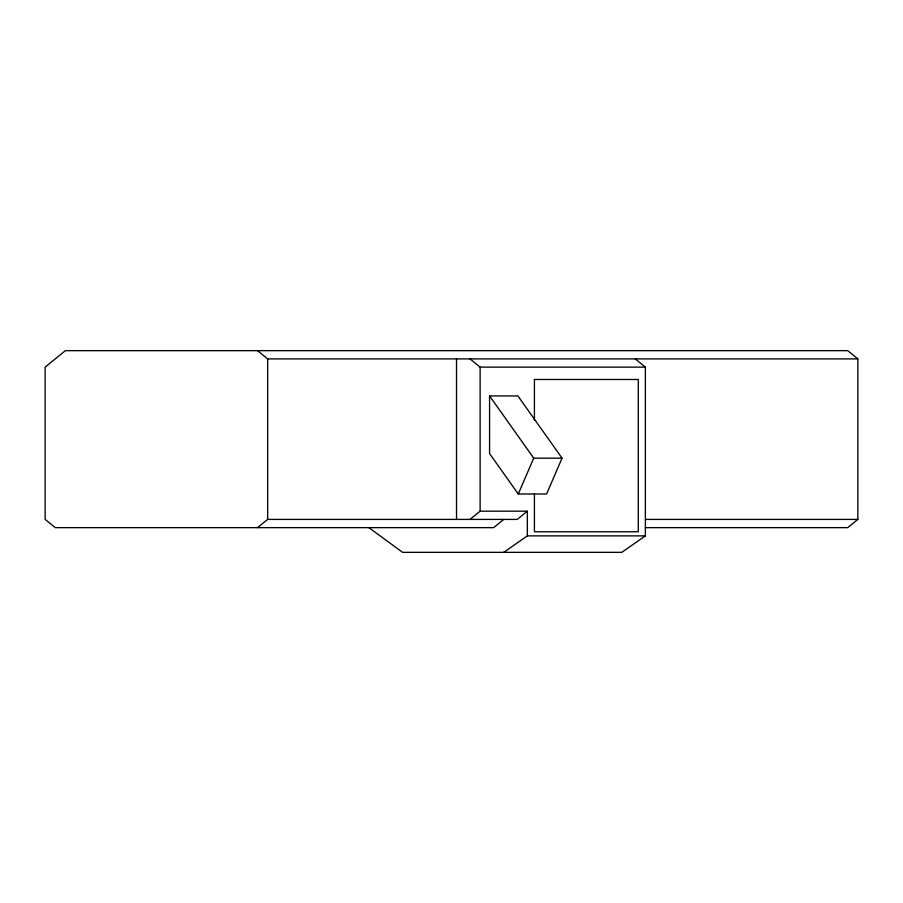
<?xml version="1.0" encoding="UTF-8"?>
<svg xmlns="http://www.w3.org/2000/svg" width="903" height="903" viewBox="0 0 903 903"><rect width="100%" height="100%" fill="white"/><g stroke="black" fill="none" stroke-linecap="round" stroke-linejoin="round"><path stroke-width="1.35" d="M518.266 493.997L533.718 458.16L489.573 395.932L517.893 395.932L562.05 458.16L546.597 493.997L518.266 493.997L489.573 453.554L489.573 395.932M257.558 527.645L267.672 519.406L517.227 519.406L527.341 511.177L527.341 535.874L503.739 552.343M470.011 519.406L480.125 511.177L527.341 511.177M503.739 519.406L493.625 527.645L55.264 527.645L45.15 519.406L45.15 367.126L65.377 350.657L847.736 350.657L857.85 358.897L857.85 519.406L847.736 527.645L645.385 527.645M635.26 358.897L645.374 367.126L645.374 535.874L621.772 552.343L402.591 552.343L368.887 527.645M257.558 350.657L267.672 358.897L857.85 358.897M470.011 358.897L480.125 367.126L645.374 367.126M533.718 458.16L562.05 458.16M645.668 519.406L857.85 519.406M527.341 535.874L645.374 535.874M534.418 420.369L534.418 379.474L638.297 379.474L638.297 531.754L534.418 531.754L534.418 493.693M480.125 367.126L480.125 511.177M456.523 358.897L456.523 519.406M267.672 358.897L267.672 519.406"/></g></svg>
